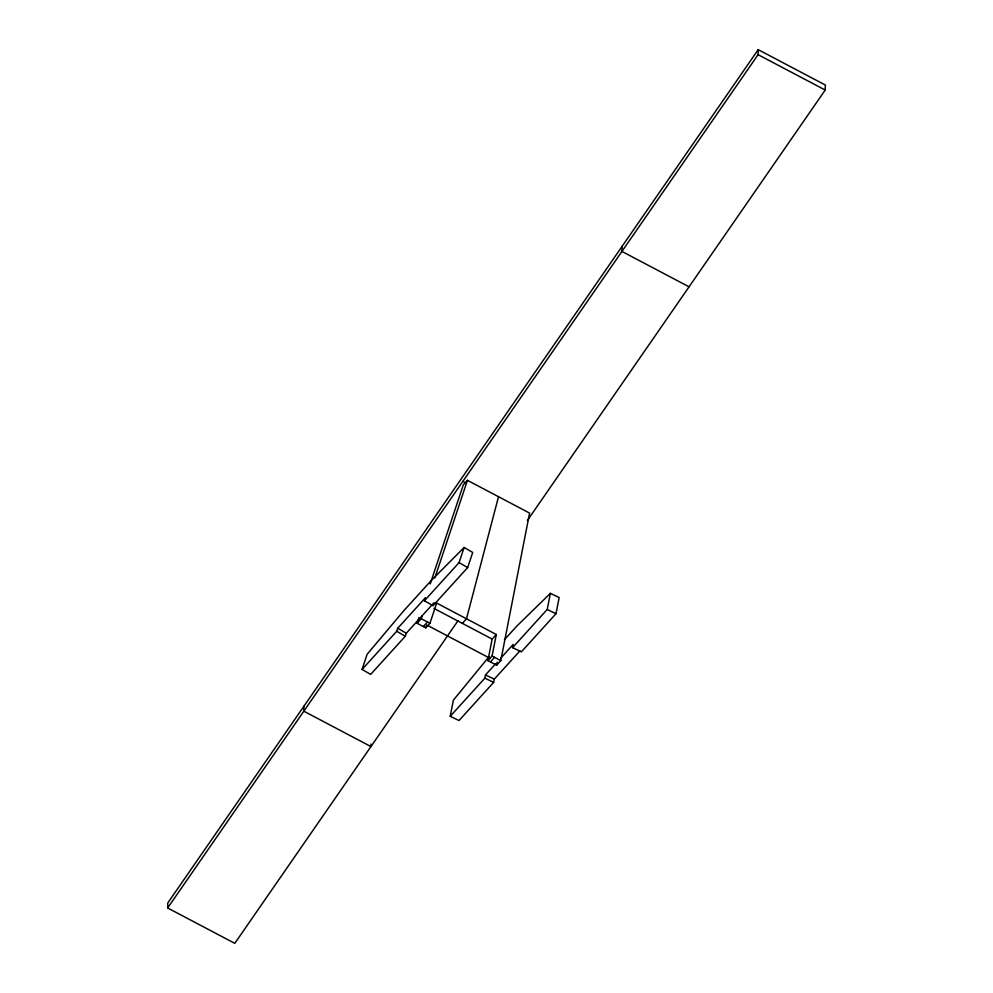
<?xml version="1.0" encoding="UTF-8"?>
<svg xmlns="http://www.w3.org/2000/svg" width="993" height="993" viewBox="0 0 993 993"><rect width="100%" height="100%" fill="white"/><g stroke="black" fill="none" stroke-linecap="round" stroke-linejoin="round"><path stroke-width="1.49" d="M457.947 620.836L234.795 943.35L167.668 907.974L167.792 902.96L758.205 49.65L825.332 85.026L825.208 90.04L527.37 520.506M303.945 706.184L303.821 711.199L370.948 746.575L371.01 744.067M622.052 246.425L621.928 251.44L689.055 286.816M167.668 907.974L758.081 54.665L758.205 49.65M519.935 650.887L494.278 679.15L493.645 682.377L459.002 720.533L450.214 716.325L453.354 700.202L489.053 656.658M430.217 583.946L463.284 484.919L467.442 480.339L529.592 513.096L500.795 660.618L496.637 665.198L487.935 660.618L492.143 639.07L496.301 634.502L436.684 603.074L429.944 623.281L425.786 627.849L417.085 623.269L419.034 617.447M450.214 716.325L484.857 678.169L485.49 674.942L495.755 663.634M487.935 660.618L492.094 656.038L496.301 634.502M496.637 665.198L497.232 662.157M504.456 639.703L516.77 626.136L550.37 593.355L559.158 597.563L556.006 613.699L521.362 651.855L512.574 647.647L513.207 644.42L500.882 657.987M512.574 647.647L547.217 609.491L550.37 593.355M498.523 496.711L466.487 618.788L462.328 623.368M362.06 669.443L367.112 654.313L403.443 611.117L431.161 580.595L464.128 547.478L472.718 552.431L467.666 567.562L433.022 605.718L424.433 600.765L425.438 597.736L397.721 628.259L396.716 631.287L362.06 669.443L370.662 674.396L405.305 636.24L406.311 633.211L434.028 602.689M417.085 623.269L421.243 618.689L422.211 615.772M434.86 577.914L467.442 480.339M425.786 627.849L426.754 624.969M424.433 600.765L459.076 562.609L464.128 547.478M423.303 626.546L427.462 621.966M490.418 661.921L494.576 657.341M547.217 609.491L556.006 613.699M485.49 674.942L494.278 679.15M484.857 678.169L493.645 682.377M758.081 54.665L825.208 90.04M462.875 481.32L465.618 482.759M433.879 608.374L492.143 639.07M421.243 618.689L429.944 623.281M492.094 656.038L500.795 660.618M427.859 625.565L490.021 658.322M459.076 562.609L467.666 567.562M397.721 628.259L406.311 633.211M396.716 631.287L405.305 636.24"/></g></svg>
